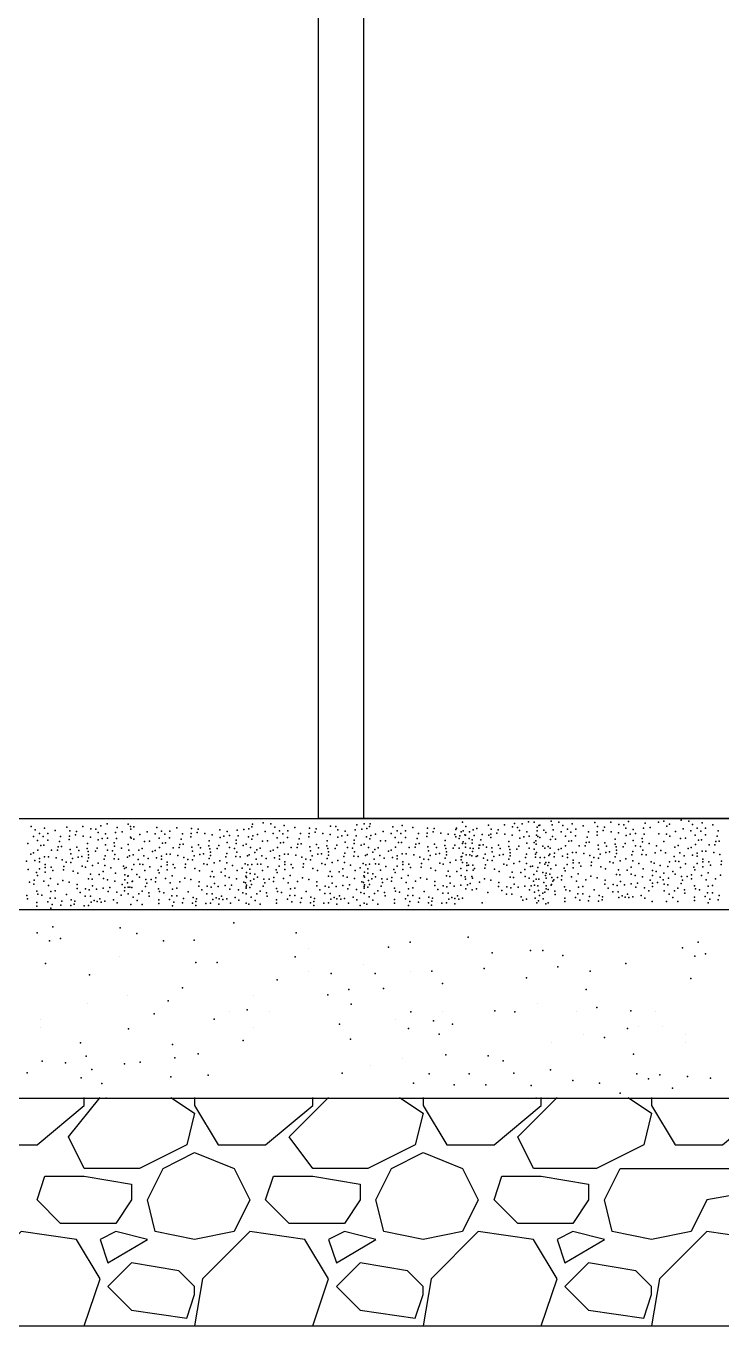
# Model space of a CAD drawing. Header units: inches. Extents: x 140261 to 278399, y 61833 to 125561.
# Drawn here: x 141483 to 141513.5, y 63414.9 to 63472 of the extents above; entities that cross this region are included whole.
import ezdxf

# ---------------------------------------------------------------- set-up
doc = ezdxf.new("R2010")
doc.units = ezdxf.units.IN
doc.layers.add('PDF_0', color=7, linetype='Continuous')

msp = doc.modelspace()

# ---------------------------------------------------------------- linework, layer by layer
for p, q in [((141495.818, 63437.195), (141495.818, 63517.766)), ((141497.818, 63437.195), (141497.818, 63515.766)), ((141338.56, 63437.195), (141582.604, 63437.195)), ((141338.56, 63437.195), (141582.604, 63437.195)), ((141423.252, 63437.195), (141495.818, 63437.195)), ((141582.604, 63437.195), (141495.818, 63437.195)), ((141495.818, 63437.195), (141551.752, 63437.195)), ((141467.582, 63433.195), (141582.604, 63433.195)), ((141467.582, 63424.93), (141582.604, 63424.93)), ((141467.582, 63414.93), (141582.604, 63414.93))]:
    msp.add_line(p, q)
for p in [(141483.22, 63436.835), (141483.22, 63436.835), (141483.393, 63436.69), (141483.393, 63436.69), (141483.804, 63436.762), (141484.279, 63436.67), (141484.79, 63436.816), (141484.79, 63436.816), (141485.492, 63436.835), (141485.845, 63436.735), (141486.065, 63436.717), (141486.275, 63436.873), (141486.55, 63436.955), (141486.998, 63436.799), (141487.474, 63436.945), (141487.584, 63436.836), (141487.584, 63436.836), (141487.601, 63436.726), (141487.72, 63436.817), (141488.732, 63436.8), (141488.732, 63436.8), (141489.618, 63436.78), (141490.257, 63436.753), (141490.257, 63436.753), (141490.553, 63436.726), (141491.498, 63436.689), (141491.498, 63436.689), (141491.498, 63436.689), (141492.264, 63436.681), (141492.557, 63436.708), (141492.775, 63436.735), (141492.894, 63436.826), (141492.923, 63436.946), (141492.923, 63436.946), (141493.396, 63436.999), (141493.734, 63436.954), (141493.734, 63436.954), (141493.906, 63436.809), (141493.906, 63436.809), (141494.318, 63436.881), (141494.792, 63436.79), (141495.431, 63436.762), (141495.431, 63436.762), (141495.727, 63436.736), (141496.358, 63436.854), (141496.578, 63436.836), (141496.672, 63436.698), (141496.672, 63436.698), (141496.672, 63436.698), (141497.438, 63436.69), (141497.511, 63436.919), (141497.731, 63436.717), (141497.822, 63436.963), (141497.95, 63436.744), (141498.068, 63436.835), (141498.097, 63436.955), (141498.097, 63436.955), (141499.08, 63436.818), (141499.08, 63436.818), (141499.281, 63436.653), (141499.492, 63436.89), (141499.647, 63436.653), (141499.647, 63436.653), (141499.966, 63436.799), (141500.605, 63436.772), (141500.605, 63436.772), (141500.901, 63436.745), (141501.846, 63436.708), (141501.846, 63436.708), (141501.846, 63436.708), (141501.88, 63436.772), (141501.88, 63436.772), (141502.137, 63437.027), (141502.292, 63436.844), (141502.612, 63436.699), (141502.767, 63436.753), (141503.277, 63436.899), (141503.277, 63436.899), (141503.405, 63436.726), (141503.405, 63436.726), (141503.701, 63436.699), (141503.98, 63436.917), (141504.333, 63436.818), (141504.415, 63436.974), (141504.552, 63436.8), (141504.646, 63436.662), (141504.646, 63436.662), (141504.646, 63436.662), (141504.763, 63436.955), (141505.037, 63437.038), (141505.284, 63437.027), (141505.412, 63436.808), (141505.413, 63436.653), (141505.486, 63436.882), (141505.53, 63436.9), (141505.705, 63436.681), (141506.032, 63437.073), (141506.071, 63436.919), (141506.071, 63436.919), (141506.123, 63436.69), (141506.37, 63437.027), (141506.37, 63437.027), (141506.542, 63436.882), (141506.542, 63436.882), (141506.743, 63436.718), (141506.954, 63436.954), (141507.109, 63436.717), (141507.109, 63436.717), (141507.428, 63436.863), (141507.939, 63437.009), (141507.939, 63437.009), (141508.067, 63436.836), (141508.067, 63436.836), (141508.313, 63436.662), (141508.363, 63436.809), (141508.642, 63437.027), (141508.994, 63436.928), (141509.214, 63436.91), (141509.308, 63436.772), (141509.308, 63436.772), (141509.308, 63436.772), (141509.425, 63437.065), (141509.626, 63436.708), (141510.074, 63436.763), (141510.147, 63436.992), (141510.367, 63436.791), (141510.733, 63437.028), (141510.733, 63437.028), (141510.977, 63437.074), (141511.104, 63436.855), (141511.223, 63436.946), (141511.725, 63437.119), (141511.816, 63436.736), (141512.062, 63437.074), (141512.062, 63437.074), (141512.235, 63436.929), (141512.235, 63436.929), (141512.436, 63436.764), (141512.647, 63437.001), (141512.802, 63436.764), (141512.802, 63436.764), (141513.121, 63436.91), (141483.074, 63436.087), (141483.319, 63436.406), (141483.503, 63436.224), (141483.503, 63436.224), (141483.594, 63436.525), (141483.75, 63436.397), (141483.951, 63436.233), (141483.951, 63436.233), (141483.96, 63436.525), (141483.96, 63436.525), (141484.461, 63436.178), (141484.516, 63436.406), (141484.894, 63436.269), (141484.903, 63436.415), (141484.918, 63436.643), (141484.918, 63436.643), (141485.164, 63436.47), (141485.214, 63436.617), (141485.506, 63436.415), (141485.69, 63436.095), (141485.827, 63436.37), (141486.159, 63436.579), (141486.159, 63436.579), (141486.159, 63436.579), (141486.166, 63436.251), (141486.339, 63436.306), (141486.477, 63436.516), (141486.577, 63436.333), (141486.87, 63436.123), (141486.925, 63436.571), (141486.962, 63436.315), (141487.218, 63436.598), (141487.583, 63436.37), (141487.602, 63436.324), (141487.729, 63436.279), (141487.982, 63436.486), (141487.982, 63436.486), (141488.194, 63436.188), (141488.313, 63436.607), (141488.413, 63436.197), (141488.658, 63436.516), (141488.842, 63436.334), (141488.842, 63436.334), (141488.933, 63436.635), (141488.988, 63436.114), (141489.089, 63436.507), (141489.116, 63436.123), (141489.116, 63436.123), (141489.29, 63436.343), (141489.29, 63436.343), (141489.299, 63436.634), (141489.299, 63436.634), (141489.8, 63436.288), (141489.855, 63436.516), (141490.232, 63436.379), (141490.242, 63436.525), (141490.503, 63436.58), (141490.845, 63436.525), (141491.029, 63436.205), (141491.166, 63436.479), (141491.505, 63436.361), (141491.678, 63436.415), (141491.816, 63436.626), (141491.816, 63436.141), (141491.916, 63436.443), (141492.209, 63436.233), (141492.218, 63436.086), (141492.301, 63436.425), (141492.757, 63436.379), (141492.903, 63436.288), (141492.941, 63436.434), (141493.156, 63436.495), (141493.156, 63436.495), (141493.369, 63436.197), (141493.487, 63436.616), (141493.588, 63436.206), (141493.833, 63436.525), (141494.016, 63436.343), (141494.016, 63436.343), (141494.107, 63436.644), (141494.162, 63436.123), (141494.263, 63436.516), (141494.29, 63436.132), (141494.29, 63436.132), (141494.464, 63436.352), (141494.464, 63436.352), (141494.473, 63436.644), (141494.473, 63436.644), (141494.975, 63436.297), (141495.029, 63436.525), (141495.407, 63436.388), (141495.416, 63436.534), (141495.677, 63436.589), (141496.02, 63436.534), (141496.203, 63436.214), (141496.34, 63436.489), (141496.679, 63436.37), (141496.852, 63436.425), (141496.99, 63436.635), (141496.99, 63436.15), (141497.09, 63436.452), (141497.383, 63436.242), (141497.392, 63436.096), (141497.475, 63436.434), (141497.931, 63436.389), (141498.077, 63436.297), (141498.115, 63436.443), (141498.33, 63436.505), (141498.33, 63436.505), (141498.543, 63436.206), (141498.661, 63436.626), (141498.762, 63436.215), (141499.007, 63436.535), (141499.191, 63436.352), (141499.191, 63436.352), (141499.336, 63436.132), (141499.437, 63436.525), (141499.464, 63436.141), (141499.464, 63436.141), (141499.638, 63436.361), (141499.638, 63436.361), (141500.149, 63436.307), (141500.204, 63436.534), (141500.24, 63436.088), (141500.581, 63436.397), (141500.59, 63436.544), (141500.851, 63436.598), (141501.194, 63436.544), (141501.377, 63436.224), (141501.514, 63436.498), (141501.807, 63436.489), (141501.853, 63436.379), (141501.991, 63436.306), (141501.991, 63436.306), (141502.027, 63436.434), (141502.081, 63436.608), (141502.136, 63436.087), (141502.164, 63436.644), (141502.164, 63436.16), (141502.237, 63436.48), (141502.265, 63436.461), (141502.265, 63436.096), (141502.265, 63436.096), (141502.438, 63436.316), (141502.438, 63436.316), (141502.447, 63436.607), (141502.447, 63436.607), (141502.558, 63436.251), (141502.567, 63436.105), (141502.649, 63436.443), (141502.949, 63436.261), (141503.004, 63436.489), (141503.29, 63436.452), (141503.381, 63436.352), (141503.39, 63436.498), (141503.652, 63436.553), (141503.994, 63436.498), (141504.177, 63436.178), (141504.314, 63436.452), (141504.653, 63436.333), (141504.827, 63436.388), (141504.964, 63436.599), (141504.964, 63436.114), (141505.065, 63436.416), (141505.284, 63436.134), (141505.358, 63436.205), (141505.393, 63436.453), (141505.449, 63436.397), (141505.539, 63436.361), (141505.792, 63436.569), (141505.792, 63436.569), (141506.005, 63436.27), (141506.09, 63436.407), (141506.224, 63436.279), (141506.469, 63436.599), (141506.653, 63436.416), (141506.653, 63436.416), (141506.798, 63436.196), (141506.899, 63436.589), (141506.926, 63436.205), (141506.926, 63436.205), (141507.1, 63436.425), (141507.1, 63436.425), (141507.558, 63436.132), (141507.611, 63436.371), (141507.666, 63436.599), (141507.702, 63436.152), (141508.043, 63436.462), (141508.052, 63436.608), (141508.377, 63436.124), (141508.656, 63436.608), (141508.839, 63436.288), (141508.976, 63436.562), (141509.269, 63436.087), (141509.315, 63436.443), (141509.489, 63436.498), (141509.626, 63436.224), (141509.727, 63436.526), (141510.019, 63436.315), (141510.029, 63436.169), (141510.111, 63436.507), (141510.331, 63436.087), (141510.752, 63436.516), (141510.977, 63436.18), (141511.086, 63436.499), (141511.232, 63436.408), (141511.485, 63436.615), (141511.485, 63436.615), (141511.698, 63436.317), (141511.917, 63436.326), (141512.162, 63436.645), (141512.345, 63436.463), (141512.345, 63436.463), (141512.491, 63436.243), (141512.592, 63436.636), (141512.619, 63436.252), (141512.619, 63436.252), (141512.793, 63436.472), (141512.793, 63436.472), (141513.25, 63436.179), (141513.304, 63436.417), (141513.358, 63436.645), (141513.395, 63436.198), (141483.201, 63435.632), (141483.201, 63435.632), (141483.201, 63435.632), (141483.321, 63435.677), (141483.512, 63435.804), (141483.512, 63435.804), (141483.649, 63436.004), (141483.777, 63436.013), (141483.777, 63436.013), (141483.813, 63435.512), (141483.813, 63435.512), (141483.978, 63435.512), (141484.115, 63435.795), (141484.372, 63435.803), (141484.372, 63435.803), (141484.408, 63435.94), (141484.553, 63435.959), (141484.936, 63435.823), (141484.936, 63435.823), (141484.936, 63435.823), (141484.957, 63435.647), (141485.228, 63435.932), (141485.31, 63435.786), (141485.31, 63435.786), (141485.31, 63435.786), (141485.443, 63435.528), (141485.68, 63435.876), (141485.726, 63435.748), (141485.744, 63435.601), (141486.037, 63435.757), (141486.12, 63435.894), (141486.467, 63435.547), (141486.477, 63436.031), (141486.577, 63435.803), (141486.796, 63435.765), (141486.796, 63435.765), (141486.879, 63435.976), (141486.898, 63435.611), (141487.181, 63435.894), (141487.474, 63436.051), (141487.505, 63435.802), (141487.537, 63435.549), (141487.694, 63435.592), (141487.948, 63435.805), (141487.948, 63435.805), (141487.948, 63435.805), (141488.094, 63435.878), (141488.167, 63435.549), (141488.167, 63435.549), (141488.54, 63435.742), (141488.54, 63435.742), (141488.54, 63435.742), (141488.66, 63435.786), (141488.851, 63435.914), (141488.851, 63435.914), (141488.934, 63435.54), (141489.152, 63435.622), (141489.152, 63435.622), (141489.317, 63435.622), (141489.454, 63435.905), (141489.656, 63435.574), (141489.711, 63435.912), (141489.711, 63435.912), (141489.747, 63436.05), (141489.892, 63436.069), (141490.275, 63435.932), (141490.275, 63435.932), (141490.275, 63435.932), (141490.296, 63435.757), (141490.37, 63435.547), (141490.567, 63436.042), (141490.617, 63435.611), (141490.617, 63435.611), (141490.649, 63435.896), (141490.649, 63435.896), (141490.649, 63435.896), (141490.782, 63435.638), (141491.019, 63435.986), (141491.065, 63435.858), (141491.083, 63435.711), (141491.083, 63435.574), (141491.376, 63435.867), (141491.459, 63436.004), (141491.806, 63435.656), (141491.916, 63435.912), (141492.135, 63435.875), (141492.135, 63435.875), (141492.2, 63435.528), (141492.237, 63435.72), (141492.52, 63436.004), (141492.648, 63436.06), (141492.712, 63435.559), (141492.786, 63435.602), (141492.786, 63435.602), (141492.844, 63435.912), (141493.033, 63435.702), (141493.122, 63435.814), (141493.122, 63435.814), (141493.122, 63435.814), (141493.268, 63435.887), (141493.341, 63435.559), (141493.341, 63435.559), (141493.714, 63435.752), (141493.714, 63435.752), (141493.714, 63435.752), (141493.834, 63435.796), (141494.026, 63435.923), (141494.026, 63435.923), (141494.108, 63435.549), (141494.327, 63435.632), (141494.327, 63435.632), (141494.491, 63435.632), (141494.628, 63435.914), (141494.83, 63435.583), (141494.885, 63435.922), (141494.885, 63435.922), (141494.921, 63436.059), (141495.066, 63436.078), (141495.449, 63435.942), (141495.449, 63435.942), (141495.449, 63435.942), (141495.471, 63435.766), (141495.544, 63435.556), (141495.741, 63436.051), (141495.791, 63435.62), (141495.791, 63435.62), (141495.823, 63435.905), (141495.823, 63435.905), (141495.823, 63435.905), (141495.956, 63435.647), (141496.194, 63435.995), (141496.239, 63435.867), (141496.258, 63435.721), (141496.258, 63435.583), (141496.551, 63435.876), (141496.633, 63436.013), (141496.935, 63435.519), (141496.981, 63435.666), (141497.09, 63435.922), (141497.309, 63435.884), (141497.309, 63435.884), (141497.374, 63435.538), (141497.411, 63435.73), (141497.566, 63435.519), (141497.694, 63436.013), (141497.822, 63436.069), (141497.886, 63435.568), (141497.96, 63435.611), (141497.96, 63435.611), (141498.018, 63435.921), (141498.207, 63435.711), (141498.296, 63435.823), (141498.296, 63435.823), (141498.296, 63435.823), (141498.442, 63435.896), (141498.516, 63435.568), (141498.516, 63435.568), (141498.889, 63435.761), (141498.889, 63435.761), (141498.889, 63435.761), (141499.008, 63435.805), (141499.2, 63435.933), (141499.2, 63435.933), (141499.282, 63435.559), (141499.501, 63435.641), (141499.501, 63435.641), (141499.665, 63435.641), (141499.802, 63435.924), (141500.004, 63435.593), (141500.059, 63435.931), (141500.059, 63435.931), (141500.096, 63436.068), (141500.623, 63435.951), (141500.623, 63435.951), (141500.623, 63435.951), (141500.645, 63435.776), (141500.718, 63435.565), (141500.915, 63436.06), (141500.965, 63435.629), (141500.965, 63435.629), (141500.997, 63435.914), (141500.997, 63435.914), (141500.997, 63435.914), (141501.13, 63435.657), (141501.368, 63436.004), (141501.413, 63435.876), (141501.432, 63435.73), (141501.432, 63435.593), (141501.725, 63435.885), (141501.807, 63436.022), (141502, 63435.887), (141502, 63435.887), (141502.082, 63435.513), (141502.109, 63435.529), (141502.155, 63435.675), (141502.265, 63435.931), (141502.301, 63435.595), (141502.301, 63435.595), (141502.465, 63435.595), (141502.483, 63435.893), (141502.483, 63435.893), (141502.548, 63435.547), (141502.585, 63435.739), (141502.602, 63435.878), (141502.74, 63435.529), (141502.804, 63435.547), (141502.859, 63435.885), (141502.859, 63435.885), (141502.869, 63436.022), (141502.896, 63436.022), (141503.04, 63436.042), (141503.134, 63435.62), (141503.134, 63435.62), (141503.193, 63435.931), (141503.423, 63435.905), (141503.423, 63435.905), (141503.423, 63435.905), (141503.445, 63435.73), (141503.518, 63435.519), (141503.715, 63436.015), (141503.765, 63435.584), (141503.765, 63435.584), (141503.798, 63435.869), (141503.798, 63435.869), (141503.798, 63435.869), (141503.93, 63435.611), (141504.168, 63435.958), (141504.214, 63435.83), (141504.232, 63435.684), (141504.232, 63435.547), (141504.525, 63435.84), (141504.607, 63435.977), (141504.955, 63435.629), (141505.065, 63435.885), (141505.283, 63435.848), (141505.283, 63435.848), (141505.348, 63435.632), (141505.367, 63436.059), (141505.385, 63435.693), (141505.669, 63435.977), (141505.758, 63435.887), (141505.758, 63435.887), (141505.758, 63435.887), (141505.904, 63435.96), (141505.934, 63435.574), (141505.934, 63435.574), (141505.977, 63435.632), (141505.977, 63435.632), (141505.993, 63435.885), (141506.181, 63435.675), (141506.351, 63435.825), (141506.351, 63435.825), (141506.351, 63435.825), (141506.47, 63435.869), (141506.534, 63435.541), (141506.662, 63435.997), (141506.662, 63435.997), (141506.744, 63435.623), (141506.963, 63435.705), (141506.963, 63435.705), (141507.127, 63435.705), (141507.264, 63435.988), (141507.466, 63435.657), (141507.521, 63435.995), (141507.521, 63435.995), (141507.728, 63435.565), (141507.728, 63435.565), (141507.728, 63435.565), (141508.085, 63436.015), (141508.085, 63436.015), (141508.085, 63436.015), (141508.107, 63435.84), (141508.18, 63435.629), (141508.427, 63435.693), (141508.427, 63435.693), (141508.459, 63435.979), (141508.459, 63435.979), (141508.459, 63435.979), (141508.592, 63435.721), (141508.83, 63436.068), (141508.875, 63435.94), (141508.894, 63435.794), (141508.894, 63435.657), (141509.187, 63435.949), (141509.571, 63435.593), (141509.617, 63435.739), (141509.727, 63435.995), (141509.945, 63435.958), (141509.945, 63435.958), (141510.01, 63435.611), (141510.047, 63435.803), (141510.202, 63435.593), (141510.596, 63435.684), (141510.596, 63435.684), (141510.655, 63435.995), (141510.843, 63435.785), (141511.041, 63435.679), (141511.424, 63435.524), (141511.451, 63435.934), (141511.451, 63435.934), (141511.451, 63435.934), (141511.597, 63436.007), (141511.67, 63435.679), (141511.67, 63435.679), (141511.859, 63435.557), (141512.043, 63435.871), (141512.043, 63435.871), (141512.043, 63435.871), (141512.163, 63435.916), (141512.227, 63435.587), (141512.355, 63436.043), (141512.355, 63436.043), (141512.437, 63435.669), (141512.437, 63435.533), (141512.656, 63435.752), (141512.656, 63435.752), (141512.82, 63435.752), (141512.957, 63436.034), (141513.159, 63435.703), (141513.214, 63436.042), (141513.214, 63436.042), (141513.421, 63435.611), (141513.421, 63435.611), (141513.421, 63435.611), (141483.017, 63435.318), (141483.084, 63434.956), (141483.084, 63434.956), (141483.385, 63435.348), (141483.586, 63434.975), (141483.595, 63435.43), (141483.595, 63435.294), (141483.841, 63435.166), (141483.841, 63435.047), (141484.106, 63435.057), (141484.317, 63435.464), (141484.578, 63435.372), (141484.578, 63435.372), (141484.578, 63435.372), (141484.656, 63435.08), (141484.756, 63435.281), (141484.957, 63435.263), (141485.031, 63435.437), (141485.278, 63435.501), (141485.278, 63435.501), (141485.461, 63435.099), (141485.601, 63435.056), (141485.601, 63435.056), (141485.601, 63435.056), (141485.69, 63435.318), (141485.744, 63435.464), (141485.909, 63435.135), (141486.156, 63435.227), (141486.156, 63435.227), (141486.422, 63435.4), (141486.458, 63435.135), (141486.721, 63435.019), (141486.861, 63435.419), (141487.053, 63435.4), (141487.271, 63435.098), (141487.309, 63435.002), (141487.392, 63435.044), (141487.447, 63435.492), (141487.447, 63435.492), (141487.638, 63434.957), (141487.72, 63435.166), (141487.921, 63435.394), (141487.982, 63435.184), (141487.982, 63435.184), (141488.118, 63435.172), (141488.356, 63435.428), (141488.423, 63435.066), (141488.423, 63435.066), (141488.724, 63435.458), (141488.925, 63435.084), (141488.934, 63435.403), (141489.18, 63435.276), (141489.18, 63435.157), (141489.445, 63435.166), (141489.517, 63435.021), (141489.917, 63435.482), (141489.917, 63435.482), (141489.917, 63435.482), (141489.976, 63435.044), (141489.995, 63435.19), (141490.095, 63435.391), (141490.296, 63435.373), (141490.403, 63434.993), (141490.403, 63434.993), (141490.8, 63435.208), (141490.94, 63435.166), (141490.94, 63435.166), (141490.94, 63435.166), (141491.029, 63435.428), (141491.248, 63435.245), (141491.495, 63435.336), (141491.495, 63435.336), (141491.724, 63434.98), (141491.761, 63435.51), (141491.797, 63435.245), (141492.06, 63435.129), (141492.392, 63435.51), (141492.484, 63435.012), (141492.61, 63435.208), (141492.731, 63435.153), (141492.812, 63434.966), (141492.894, 63435.176), (141493.095, 63435.404), (141493.156, 63435.194), (141493.156, 63435.194), (141493.293, 63435.181), (141493.531, 63435.437), (141493.597, 63435.075), (141493.597, 63435.075), (141493.898, 63435.467), (141494.099, 63435.094), (141494.108, 63435.413), (141494.354, 63435.285), (141494.354, 63435.167), (141494.354, 63434.948), (141494.619, 63435.176), (141494.692, 63435.03), (141495.092, 63435.491), (141495.092, 63435.491), (141495.092, 63435.491), (141495.15, 63435.053), (141495.169, 63435.199), (141495.269, 63435.4), (141495.471, 63435.382), (141495.577, 63435.002), (141495.577, 63435.002), (141495.974, 63435.218), (141496.115, 63435.175), (141496.115, 63435.175), (141496.115, 63435.175), (141496.203, 63435.437), (141496.422, 63435.254), (141496.669, 63435.346), (141496.669, 63435.346), (141496.898, 63434.989), (141496.971, 63435.254), (141497.234, 63435.138), (141497.658, 63435.021), (141497.784, 63435.217), (141497.905, 63435.163), (141497.986, 63434.975), (141498.068, 63435.185), (141498.269, 63435.413), (141498.33, 63435.203), (141498.33, 63435.203), (141498.467, 63435.19), (141498.705, 63435.446), (141498.771, 63435.085), (141498.771, 63435.085), (141499.072, 63435.477), (141499.136, 63434.948), (141499.273, 63435.103), (141499.282, 63435.422), (141499.528, 63435.294), (141499.528, 63435.176), (141499.528, 63434.957), (141499.793, 63435.185), (141499.866, 63435.039), (141500.266, 63435.5), (141500.266, 63435.5), (141500.266, 63435.5), (141500.325, 63435.062), (141500.343, 63435.209), (141500.443, 63435.41), (141500.645, 63435.391), (141500.751, 63435.012), (141500.751, 63435.012), (141501.148, 63435.227), (141501.289, 63435.185), (141501.289, 63435.185), (141501.289, 63435.185), (141501.377, 63435.446), (141501.597, 63435.263), (141501.844, 63435.355), (141501.844, 63435.355), (141502.073, 63434.998), (141502.082, 63435.376), (141502.146, 63435.263), (141502.328, 63435.249), (141502.328, 63435.13), (141502.409, 63435.147), (141502.593, 63435.139), (141502.666, 63434.993), (141503.066, 63435.455), (141503.066, 63435.455), (141503.066, 63435.455), (141503.125, 63435.017), (141503.143, 63435.163), (141503.244, 63435.364), (141503.445, 63435.346), (141503.551, 63434.966), (141503.551, 63434.966), (141503.948, 63435.181), (141504.089, 63435.139), (141504.089, 63435.139), (141504.089, 63435.139), (141504.177, 63435.401), (141504.397, 63435.218), (141504.644, 63435.309), (141504.644, 63435.309), (141504.873, 63434.953), (141504.909, 63435.483), (141504.946, 63435.218), (141505.12, 63435.085), (141505.209, 63435.102), (141505.348, 63435.501), (141505.448, 63435.039), (141505.53, 63435.249), (141505.541, 63435.483), (141505.731, 63435.477), (141505.759, 63435.18), (141505.792, 63435.267), (141505.792, 63435.267), (141505.879, 63435.126), (141505.929, 63435.254), (141506.011, 63434.989), (141506.167, 63435.51), (141506.233, 63435.149), (141506.233, 63435.149), (141506.598, 63435.012), (141506.735, 63435.167), (141506.744, 63435.486), (141506.99, 63435.359), (141506.99, 63435.24), (141506.99, 63435.021), (141507.255, 63435.249), (141507.328, 63435.103), (141507.786, 63435.126), (141507.805, 63435.273), (141507.905, 63435.474), (141508.107, 63435.456), (141508.213, 63435.076), (141508.213, 63435.076), (141508.418, 63434.98), (141508.61, 63435.291), (141508.751, 63435.249), (141508.751, 63435.249), (141508.751, 63435.249), (141508.839, 63435.51), (141508.976, 63434.944), (141509.059, 63435.328), (141509.306, 63435.419), (141509.306, 63435.419), (141509.534, 63435.062), (141509.608, 63435.328), (141509.871, 63435.211), (141510.065, 63434.989), (141510.065, 63434.989), (141510.42, 63435.29), (141510.541, 63435.236), (141510.813, 63435.131), (141511.141, 63435.086), (141511.223, 63435.296), (141511.485, 63435.314), (141511.485, 63435.314), (141511.622, 63435.301), (141511.704, 63435.036), (141511.926, 63435.195), (141511.926, 63435.195), (141512.291, 63435.058), (141512.428, 63435.214), (141512.683, 63435.405), (141512.683, 63435.286), (141512.683, 63435.068), (141512.948, 63435.296), (141513.021, 63435.15), (141513.479, 63435.173), (141513.498, 63435.319), (141483.153, 63434.403), (141483.35, 63434.479), (141483.449, 63434.819), (141483.493, 63434.696), (141483.777, 63434.446), (141483.841, 63434.829), (141484.069, 63434.564), (141484.178, 63434.911), (141484.617, 63434.464), (141484.637, 63434.934), (141484.89, 63434.4), (141485.064, 63434.883), (141485.064, 63434.883), (141485.269, 63434.788), (141485.744, 63434.541), (141485.827, 63434.751), (141485.891, 63434.522), (141486.211, 63434.733), (141486.385, 63434.87), (141486.394, 63434.559), (141486.572, 63434.497), (141486.887, 63434.439), (141486.887, 63434.439), (141486.916, 63434.797), (141486.916, 63434.797), (141487.326, 63434.714), (141487.326, 63434.494), (141487.464, 63434.656), (141487.482, 63434.668), (141487.655, 63434.422), (141487.674, 63434.446), (141487.857, 63434.738), (141487.97, 63434.613), (141488.201, 63434.907), (141488.249, 63434.519), (141488.492, 63434.513), (141488.678, 63434.419), (141488.689, 63434.589), (141488.788, 63434.929), (141488.832, 63434.806), (141489.116, 63434.555), (141489.18, 63434.938), (141489.408, 63434.674), (141489.737, 63434.419), (141489.956, 63434.574), (141490.229, 63434.51), (141490.585, 63434.41), (141490.608, 63434.897), (141491.083, 63434.65), (141491.166, 63434.861), (141491.23, 63434.632), (141491.55, 63434.843), (141491.733, 63434.669), (141491.911, 63434.607), (141492.226, 63434.549), (141492.226, 63434.549), (141492.255, 63434.907), (141492.255, 63434.907), (141492.557, 63434.404), (141492.62, 63434.373), (141492.639, 63434.665), (141492.665, 63434.823), (141492.665, 63434.604), (141492.821, 63434.778), (141492.849, 63434.455), (141492.994, 63434.532), (141493.031, 63434.747), (141493.145, 63434.622), (141493.375, 63434.916), (141493.423, 63434.528), (141493.666, 63434.522), (141493.852, 63434.428), (141493.863, 63434.598), (141493.962, 63434.939), (141494.006, 63434.815), (141494.29, 63434.565), (141494.5, 63434.373), (141494.582, 63434.683), (141494.911, 63434.428), (141495.13, 63434.583), (141495.403, 63434.519), (141495.759, 63434.419), (141495.782, 63434.907), (141496.258, 63434.66), (141496.34, 63434.87), (141496.404, 63434.641), (141496.724, 63434.852), (141496.907, 63434.678), (141497.085, 63434.616), (141497.4, 63434.558), (141497.4, 63434.558), (141497.429, 63434.916), (141497.429, 63434.916), (141497.731, 63434.413), (141497.795, 63434.383), (141497.813, 63434.674), (141497.839, 63434.833), (141497.839, 63434.613), (141497.995, 63434.787), (141498.023, 63434.465), (141498.168, 63434.541), (141498.205, 63434.756), (141498.319, 63434.632), (141498.549, 63434.925), (141498.598, 63434.538), (141498.639, 63434.376), (141498.84, 63434.531), (141499.026, 63434.437), (141499.037, 63434.608), (141499.181, 63434.824), (141499.464, 63434.574), (141499.674, 63434.383), (141499.756, 63434.693), (141500.085, 63434.437), (141500.304, 63434.592), (141500.578, 63434.528), (141500.934, 63434.428), (141500.956, 63434.916), (141501.432, 63434.669), (141501.514, 63434.879), (141501.578, 63434.651), (141501.899, 63434.861), (141502.082, 63434.687), (141502.259, 63434.625), (141502.265, 63434.528), (141502.328, 63434.911), (141502.557, 63434.647), (141502.574, 63434.568), (141502.574, 63434.568), (141502.603, 63434.925), (141502.603, 63434.925), (141502.885, 63434.391), (141503.104, 63434.547), (141503.378, 63434.483), (141503.734, 63434.382), (141503.756, 63434.87), (141504.232, 63434.623), (141504.314, 63434.834), (141504.378, 63434.605), (141504.699, 63434.815), (141504.882, 63434.642), (141505.059, 63434.579), (141505.257, 63434.447), (141505.275, 63434.738), (141505.374, 63434.522), (141505.374, 63434.522), (141505.403, 63434.879), (141505.403, 63434.879), (141505.485, 63434.529), (141505.667, 63434.821), (141505.705, 63434.376), (141505.781, 63434.696), (141505.814, 63434.796), (141505.814, 63434.577), (141505.969, 63434.751), (141506.06, 63434.602), (141506.101, 63434.44), (141506.142, 63434.505), (141506.302, 63434.595), (141506.488, 63434.501), (141506.499, 63434.672), (141506.643, 63434.889), (141506.926, 63434.638), (141507.136, 63434.447), (141507.218, 63434.757), (141507.547, 63434.501), (141507.766, 63434.656), (141508.04, 63434.593), (141508.395, 63434.492), (141508.894, 63434.733), (141509.04, 63434.715), (141509.068, 63434.422), (141509.361, 63434.925), (141509.544, 63434.751), (141509.721, 63434.689), (141510.036, 63434.632), (141510.036, 63434.632), (141510.367, 63434.486), (141510.475, 63434.906), (141510.475, 63434.687), (141510.631, 63434.86), (141510.695, 63434.376), (141510.804, 63434.615), (141510.949, 63434.493), (141510.968, 63434.785), (141511.178, 63434.575), (141511.36, 63434.867), (141511.474, 63434.742), (141511.752, 63434.648), (141511.794, 63434.486), (141511.995, 63434.642), (141512.181, 63434.548), (141512.192, 63434.718), (141512.335, 63434.935), (141512.619, 63434.685), (141512.829, 63434.493), (141512.911, 63434.803), (141513.24, 63434.548), (141513.459, 63434.703), (141483.038, 63433.816), (141483.339, 63434.309), (141483.467, 63433.999), (141483.467, 63433.999), (141483.519, 63433.872), (141483.695, 63433.826), (141483.987, 63434.254), (141484.078, 63433.981), (141484.27, 63434.017), (141484.27, 63434.017), (141484.398, 63434.309), (141484.772, 63433.862), (141485.237, 63434.117), (141485.246, 63434.3), (141485.374, 63433.944), (141485.602, 63434.108), (141485.772, 63434.065), (141485.918, 63434.23), (141486.092, 63434.093), (141486.092, 63434.093), (141486.385, 63434.138), (141486.385, 63434.138), (141486.596, 63433.983), (141486.669, 63434.157), (141486.98, 63433.955), (141487.169, 63433.825), (141487.218, 63434.294), (141487.319, 63434.019), (141487.328, 63434.157), (141487.446, 63434.364), (141487.483, 63434.182), (141487.483, 63433.881), (141487.546, 63434.183), (141487.641, 63434.156), (141487.939, 63433.881), (141488.085, 63433.999), (141488.231, 63434.209), (141488.291, 63434.357), (141488.377, 63433.926), (141488.806, 63434.109), (141488.806, 63434.109), (141488.858, 63433.982), (141489.034, 63433.935), (141489.326, 63434.364), (141489.417, 63434.09), (141489.609, 63434.127), (141489.609, 63434.127), (141490.111, 63433.972), (141490.576, 63434.227), (141490.713, 63434.054), (141490.928, 63433.892), (141490.941, 63434.218), (141491.111, 63434.175), (141491.157, 63433.892), (141491.257, 63434.34), (141491.431, 63434.202), (141491.431, 63434.202), (141491.724, 63434.248), (141491.724, 63434.248), (141491.935, 63434.093), (141492.008, 63434.266), (141492.319, 63434.065), (141492.508, 63433.935), (141492.657, 63434.191), (141492.657, 63433.89), (141492.658, 63434.129), (141492.667, 63434.266), (141492.815, 63434.165), (141492.885, 63434.293), (141493.113, 63433.89), (141493.259, 63434.009), (141493.405, 63434.218), (141493.465, 63434.366), (141493.551, 63433.936), (141493.98, 63434.118), (141493.98, 63434.118), (141494.032, 63433.991), (141494.208, 63433.945), (141494.564, 63433.808), (141494.564, 63433.808), (141494.591, 63434.1), (141494.783, 63434.136), (141494.783, 63434.136), (141494.783, 63433.808), (141494.783, 63433.808), (141495.285, 63433.981), (141495.75, 63434.236), (141495.887, 63434.063), (141496.102, 63433.901), (141496.115, 63434.227), (141496.285, 63434.184), (141496.331, 63433.901), (141496.431, 63434.349), (141496.605, 63434.212), (141496.605, 63434.212), (141496.898, 63434.257), (141496.898, 63434.257), (141497.109, 63434.102), (141497.182, 63434.276), (141497.493, 63434.075), (141497.682, 63433.944), (141497.831, 63434.2), (141497.831, 63433.899), (141497.832, 63434.138), (141497.841, 63434.276), (141497.989, 63434.174), (141498.059, 63434.302), (141498.287, 63433.899), (141498.433, 63434.018), (141498.579, 63434.228), (141498.725, 63433.945), (141499.154, 63434.127), (141499.154, 63434.127), (141499.206, 63434.001), (141499.382, 63433.954), (141499.738, 63433.817), (141499.738, 63433.817), (141499.765, 63434.109), (141499.957, 63434.145), (141499.957, 63434.145), (141499.957, 63433.817), (141499.957, 63433.817), (141500.459, 63433.99), (141500.924, 63434.246), (141501.061, 63434.073), (141501.276, 63433.91), (141501.289, 63434.237), (141501.459, 63434.194), (141501.505, 63433.91), (141501.606, 63434.358), (141501.78, 63434.221), (141501.78, 63434.221), (141502.073, 63434.267), (141502.073, 63434.267), (141502.283, 63434.111), (141502.356, 63434.285), (141502.475, 63434.337), (141502.566, 63434.063), (141502.757, 63434.1), (141502.757, 63434.1), (141503.259, 63433.945), (141503.725, 63434.2), (141503.861, 63434.027), (141504.076, 63433.864), (141504.09, 63434.191), (141504.26, 63434.148), (141504.305, 63433.864), (141504.406, 63434.312), (141504.58, 63434.175), (141504.58, 63434.175), (141504.873, 63434.221), (141504.873, 63434.221), (141505.083, 63434.066), (141505.156, 63434.239), (141505.293, 63434.264), (141505.293, 63433.963), (141505.451, 63434.239), (141505.468, 63434.038), (141505.512, 63433.818), (141505.657, 63433.908), (141505.749, 63433.963), (141505.806, 63434.102), (141505.815, 63434.239), (141505.895, 63434.082), (141506.033, 63434.266), (141506.041, 63434.292), (141506.187, 63434.009), (141506.205, 63433.863), (141506.616, 63434.191), (141506.616, 63434.191), (141506.668, 63434.065), (141506.844, 63434.018), (141507.2, 63433.881), (141507.2, 63433.881), (141507.227, 63434.173), (141507.419, 63434.21), (141507.419, 63434.21), (141507.419, 63433.881), (141507.419, 63433.881), (141507.921, 63434.055), (141508.131, 63433.808), (141508.386, 63434.31), (141508.523, 63434.137), (141508.738, 63433.974), (141508.751, 63434.301), (141508.921, 63434.258), (141508.967, 63433.974), (141509.242, 63434.285), (141509.242, 63434.285), (141509.379, 63433.864), (141509.534, 63434.331), (141509.534, 63434.331), (141509.745, 63434.175), (141509.818, 63434.349), (141509.983, 63433.81), (141509.983, 63433.81), (141510.129, 63434.148), (141510.318, 63434.018), (141510.468, 63434.212), (141510.477, 63434.349), (141510.986, 63434.311), (141510.986, 63434.01), (141511.144, 63434.285), (141511.205, 63433.864), (141511.442, 63434.01), (141511.588, 63434.128), (141511.734, 63434.338), (141511.88, 63434.056), (141511.898, 63433.91), (141512.309, 63434.238), (141512.309, 63434.238), (141512.361, 63434.111), (141512.537, 63434.065), (141512.893, 63433.928), (141512.893, 63433.928), (141512.92, 63434.22), (141513.112, 63434.256), (141513.112, 63434.256), (141513.112, 63433.928), (141513.112, 63433.928), (141513.404, 63433.809), (141483.056, 63433.671), (141483.476, 63433.506), (141483.476, 63433.506), (141483.476, 63433.351), (141483.949, 63433.534), (141484.051, 63433.689), (141484.051, 63433.689), (141484.078, 63433.251), (141484.142, 63433.415), (141484.142, 63433.415), (141484.27, 63433.689), (141484.27, 63433.689), (141484.517, 63433.388), (141484.562, 63433.57), (141484.956, 63433.369), (141484.982, 63433.616), (141485.111, 63433.433), (141485.137, 63433.561), (141485.543, 63433.352), (141485.589, 63433.782), (141485.744, 63433.37), (141485.818, 63433.782), (141485.854, 63433.526), (141485.992, 63433.599), (141485.992, 63433.599), (141486.122, 63433.552), (141486.122, 63433.552), (141486.122, 63433.552), (141486.229, 63433.672), (141486.294, 63433.526), (141486.294, 63433.526), (141486.458, 63433.562), (141486.834, 63433.617), (141486.834, 63433.617), (141486.989, 63433.498), (141487.592, 63433.416), (141487.702, 63433.735), (141487.866, 63433.589), (141488.085, 63433.416), (141488.395, 63433.78), (141488.815, 63433.616), (141488.815, 63433.616), (141488.815, 63433.461), (141489.288, 63433.644), (141489.39, 63433.799), (141489.39, 63433.799), (141489.417, 63433.361), (141489.481, 63433.525), (141489.481, 63433.525), (141489.609, 63433.799), (141489.609, 63433.799), (141489.856, 63433.497), (141489.901, 63433.68), (141490.295, 63433.479), (141490.321, 63433.726), (141490.439, 63433.37), (141490.45, 63433.543), (141490.476, 63433.671), (141490.882, 63433.462), (141491.083, 63433.48), (141491.193, 63433.635), (141491.331, 63433.709), (141491.331, 63433.709), (141491.459, 63433.425), (141491.461, 63433.662), (141491.461, 63433.662), (141491.461, 63433.662), (141491.568, 63433.782), (141491.632, 63433.635), (141491.632, 63433.635), (141491.797, 63433.672), (141491.971, 63433.471), (141492.173, 63433.727), (141492.173, 63433.727), (141492.328, 63433.608), (141492.648, 63433.471), (141492.766, 63433.425), (141492.876, 63433.744), (141493.04, 63433.598), (141493.259, 63433.425), (141493.569, 63433.79), (141493.989, 63433.626), (141493.989, 63433.626), (141493.989, 63433.471), (141494.462, 63433.653), (141494.655, 63433.534), (141494.655, 63433.534), (141495.03, 63433.507), (141495.075, 63433.689), (141495.469, 63433.488), (141495.495, 63433.735), (141495.613, 63433.379), (141495.625, 63433.552), (141495.65, 63433.68), (141496.056, 63433.471), (141496.258, 63433.489), (141496.367, 63433.645), (141496.505, 63433.718), (141496.505, 63433.718), (141496.633, 63433.434), (141496.635, 63433.671), (141496.635, 63433.671), (141496.635, 63433.671), (141496.743, 63433.791), (141496.807, 63433.645), (141496.807, 63433.645), (141496.971, 63433.681), (141497.145, 63433.48), (141497.347, 63433.736), (141497.347, 63433.736), (141497.502, 63433.617), (141497.658, 63433.38), (141497.658, 63433.38), (141497.823, 63433.48), (141497.941, 63433.434), (141498.05, 63433.753), (141498.214, 63433.607), (141498.433, 63433.434), (141498.743, 63433.799), (141499.163, 63433.635), (141499.163, 63433.635), (141499.163, 63433.48), (141499.637, 63433.662), (141499.765, 63433.38), (141499.829, 63433.544), (141499.829, 63433.544), (141500.204, 63433.516), (141500.249, 63433.699), (141500.643, 63433.498), (141500.669, 63433.744), (141500.787, 63433.389), (141500.799, 63433.562), (141500.824, 63433.69), (141501.23, 63433.48), (141501.432, 63433.498), (141501.542, 63433.654), (141501.679, 63433.727), (141501.679, 63433.727), (141501.807, 63433.444), (141501.809, 63433.68), (141501.809, 63433.68), (141501.809, 63433.68), (141501.917, 63433.8), (141501.981, 63433.654), (141501.981, 63433.654), (141502.146, 63433.691), (141502.997, 63433.489), (141504.717, 63433.755), (141504.781, 63433.608), (141504.781, 63433.608), (141504.946, 63433.645), (141505.321, 63433.7), (141505.321, 63433.7), (141505.403, 63433.498), (141505.477, 63433.581), (141505.676, 63433.672), (141505.797, 63433.444), (141505.895, 63433.498), (141506.625, 63433.699), (141506.625, 63433.699), (141506.625, 63433.544), (141507.098, 63433.726), (141507.291, 63433.608), (141507.291, 63433.608), (141507.666, 63433.58), (141507.711, 63433.763), (141508.105, 63433.562), (141508.261, 63433.626), (141508.286, 63433.754), (141509.004, 63433.718), (141509.141, 63433.791), (141509.141, 63433.791), (141509.271, 63433.745), (141509.271, 63433.745), (141509.271, 63433.745), (141509.443, 63433.718), (141509.443, 63433.718), (141509.608, 63433.755), (141510.138, 63433.691), (141510.459, 63433.554), (141511.095, 63433.545), (141511.369, 63433.718), (141511.588, 63433.545), (141512.318, 63433.746), (141512.318, 63433.746), (141512.318, 63433.591), (141512.791, 63433.773), (141512.92, 63433.49), (141512.984, 63433.654), (141512.984, 63433.654), (141513.359, 63433.627), (141483.486, 63432.182), (141484.178, 63432.437), (141487.127, 63432.401), (141487.855, 63432.146), (141492.114, 63432.619), (141494.844, 63432.182), (141484.032, 63431.819), (141484.506, 63431.928), (141484.506, 63431.928), (141489.02, 63431.819), (141490.367, 63431.855), (141498.898, 63431.55), (141499.844, 63431.769), (141502.393, 63431.987), (141512.476, 63431.769), (141494.808, 63431.127), (141503.448, 63431.296), (141505.123, 63431.405), (141505.123, 63431.405), (141505.669, 63431.405), (141506.542, 63431.187), (141511.785, 63431.514), (141512.331, 63431.15), (141512.804, 63431.259), (141512.804, 63431.259), (141483.85, 63430.836), (141490.439, 63430.873), (141491.386, 63430.873), (141491.386, 63430.873), (141496.386, 63430.386), (141498.315, 63430.386), (141500.791, 63430.496), (141503.084, 63430.605), (141506.324, 63430.677), (141507.744, 63430.496), (141509.309, 63430.823), (141485.78, 63430.327), (141494.009, 63430.114), (141501.264, 63429.95), (141504.941, 63430.205), (141512.149, 63430.168), (141489.862, 63429.768), (141489.862, 63429.768), (141496.228, 63429.454), (141497.15, 63429.695), (141498.679, 63429.732), (141507.562, 63429.695), (141489.238, 63429.199), (141492.696, 63428.799), (141497.26, 63429.04), (141499.881, 63428.713), (141503.557, 63428.749), (141504.431, 63428.713), (141508.035, 63428.895), (141509.52, 63428.754), (141509.52, 63428.754), (141488.619, 63428.617), (141491.244, 63428.386), (141496.75, 63428.167), (141500.863, 63428.313), (141501.701, 63428.167), (141487.491, 63427.963), (141499.771, 63427.986), (141501.118, 63427.731), (141508.363, 63427.585), (141509.382, 63427.986), (141485.379, 63427.344), (141489.42, 63427.271), (141492.514, 63427.453), (141497.223, 63427.513), (141483.705, 63426.544), (141484.724, 63426.471), (141485.634, 63426.762), (141485.634, 63426.762), (141487.309, 63426.435), (141488, 63426.507), (141489.529, 63426.689), (141490.549, 63426.871), (141501.41, 63426.821), (141503.266, 63426.785), (141503.921, 63426.567), (141509.637, 63426.858), (141483.05, 63426.035), (141483.05, 63426.035), (141485.889, 63426.18), (141489.347, 63425.853), (141490.986, 63425.925), (141490.986, 63425.925), (141496.859, 63426.021), (141496.859, 63426.021), (141500.681, 63425.985), (141502.429, 63425.985), (141504.395, 63426.021), (141505.996, 63426.167), (141505.996, 63426.167), (141505.996, 63426.167), (141509.782, 63425.985), (141510.802, 63425.948), (141512.003, 63425.876), (141485.416, 63425.816), (141486.326, 63425.562), (141499.99, 63425.585), (141501.774, 63425.512), (141503.157, 63425.512), (141505.159, 63425.475), (141506.979, 63425.694), (141508.144, 63425.585), (141510.292, 63425.766), (141511.348, 63425.366), (141511.348, 63425.366), (141513.022, 63425.803), (141486.508, 63424.93), (141505.378, 63424.93), (141509.054, 63425.148)]:
    msp.add_point(p)
at = {"layer": 'PDF_0', "lineweight": 25}
for points in [[(141487.097, 63431.151), (141487.097, 63431.151)], [(141495.392, 63431.496), (141495.392, 63431.496)], [(141495.392, 63430.459), (141495.392, 63430.459)], [(141497.811, 63430.805), (141497.811, 63430.805)], [(141499.843, 63430.482), (141499.843, 63430.482)], [(141494.009, 63430.114), (141494.009, 63430.114)], [(141487.443, 63429.423), (141487.443, 63429.423)], [(141489.862, 63429.768), (141489.862, 63429.768)], [(141492.972, 63429.423), (141492.972, 63429.423)], [(141485.715, 63429.077), (141485.715, 63429.077)], [(141491.936, 63428.731), (141491.936, 63428.731)], [(141493.664, 63428.731), (141493.664, 63428.731)], [(141501.267, 63428.731), (141501.267, 63428.731)], [(141505.414, 63429.077), (141505.414, 63429.077)], [(141507.142, 63428.731), (141507.142, 63428.731)], [(141509.52, 63428.754), (141509.52, 63428.754)], [(141510.598, 63428.731), (141510.598, 63428.731)], [(141483.641, 63428.386), (141483.641, 63428.386)], [(141491.244, 63428.386), (141491.244, 63428.386)], [(141499.193, 63428.386), (141499.193, 63428.386)], [(141483.641, 63428.04), (141483.641, 63428.04)], [(141492.972, 63428.04), (141492.972, 63428.04)], [(141507.447, 63427.718), (141507.447, 63427.718)], [(141509.866, 63428.063), (141509.866, 63428.063)], [(141510.903, 63428.063), (141510.903, 63428.063)], [(141511.939, 63427.718), (141511.939, 63427.718)], [(141506.064, 63427.372), (141506.064, 63427.372)], [(141511.939, 63427.372), (141511.939, 63427.372)], [(141499.498, 63426.681), (141499.498, 63426.681)], [(141498.115, 63426.335), (141498.115, 63426.335)], [(141480.369, 63424.952), (141480.369, 63424.607), (141481.406, 63422.879), (141483.48, 63422.879), (141485.553, 63424.607), (141485.553, 63424.952)], [(141489.355, 63424.952), (141490.392, 63424.261), (141490.046, 63422.879), (141487.972, 63421.842), (141485.553, 63421.842), (141484.862, 63423.224), (141486.244, 63424.952)], [(141490.392, 63424.952), (141490.392, 63424.607), (141491.429, 63422.879), (141493.502, 63422.879), (141495.576, 63424.607), (141495.576, 63424.952)], [(141499.377, 63424.952), (141500.414, 63424.261), (141500.069, 63422.879), (141497.995, 63421.842), (141495.576, 63421.842), (141494.539, 63423.224), (141496.267, 63424.952)], [(141500.414, 63424.952), (141500.414, 63424.607), (141501.451, 63422.879), (141503.525, 63422.879), (141505.598, 63424.607), (141505.598, 63424.952)], [(141509.4, 63424.952), (141510.437, 63424.261), (141510.091, 63422.879), (141508.017, 63421.842), (141505.253, 63421.842), (141504.561, 63423.224), (141506.289, 63424.952)], [(141510.437, 63424.952), (141510.437, 63424.607), (141511.474, 63422.879), (141513.547, 63422.879), (141515.621, 63424.607), (141515.621, 63424.952)], [(141485.553, 63414.93), (141486.244, 63417.003), (141485.208, 63418.731), (141482.788, 63419.077), (141480.715, 63417.003), (141480.369, 63414.93)], [(141495.576, 63414.93), (141496.267, 63417.003), (141495.23, 63418.731), (141492.811, 63419.077), (141490.737, 63417.003), (141490.392, 63414.93)], [(141505.598, 63414.93), (141506.289, 63417.003), (141505.253, 63418.731), (141502.833, 63419.077), (141500.76, 63417.003), (141500.414, 63414.93)], [(141515.621, 63414.93), (141516.312, 63417.003), (141515.275, 63418.731), (141512.856, 63419.077), (141510.782, 63417.003), (141510.437, 63414.93)]]:
    msp.add_lwpolyline(points, dxfattribs=at)
for points in [[(141488.664, 63419.077), (141488.318, 63420.459), (141489.009, 63421.842), (141490.392, 63422.533), (141492.12, 63421.842), (141492.811, 63420.459), (141492.12, 63419.077), (141490.392, 63418.731)], [(141498.686, 63419.077), (141498.341, 63420.459), (141499.032, 63421.842), (141500.414, 63422.533), (141502.142, 63421.842), (141502.833, 63420.459), (141502.142, 63419.077), (141500.414, 63418.731)], [(141508.709, 63419.077), (141508.363, 63420.459), (141509.054, 63421.842), (141526.68, 63421.842), (141520.632, 63421.842), (141512.856, 63420.459), (141512.165, 63419.077), (141510.437, 63418.731)], [(141483.825, 63421.496), (141485.553, 63421.496), (141487.627, 63421.151), (141487.627, 63420.459), (141486.936, 63419.423), (141484.516, 63419.423), (141483.48, 63420.459)], [(141493.848, 63421.496), (141495.576, 63421.496), (141497.649, 63421.151), (141497.649, 63420.459), (141496.958, 63419.423), (141494.539, 63419.423), (141493.502, 63420.459)], [(141503.87, 63421.496), (141505.598, 63421.496), (141507.672, 63421.151), (141507.672, 63420.459), (141506.981, 63419.423), (141504.561, 63419.423), (141503.525, 63420.459)], [(141486.936, 63419.077), (141486.244, 63418.731), (141486.59, 63417.695), (141488.318, 63418.731)], [(141496.958, 63419.077), (141496.267, 63418.731), (141496.613, 63417.695), (141498.341, 63418.731)], [(141506.981, 63419.077), (141506.289, 63418.731), (141506.635, 63417.695), (141508.363, 63418.731)], [(141490.392, 63416.658), (141489.7, 63417.349), (141487.627, 63417.695), (141486.59, 63416.658), (141487.627, 63415.621), (141490.046, 63415.275), (141490.392, 63416.312)], [(141500.414, 63416.658), (141499.723, 63417.349), (141497.649, 63417.695), (141496.613, 63416.658), (141497.649, 63415.621), (141500.069, 63415.275), (141500.414, 63416.312)], [(141510.437, 63416.658), (141509.746, 63417.349), (141507.672, 63417.695), (141506.635, 63416.658), (141507.672, 63415.621), (141510.091, 63415.275), (141510.437, 63416.312)]]:
    msp.add_lwpolyline(points, close=True, dxfattribs=at)

doc.saveas('drawing.dxf')
